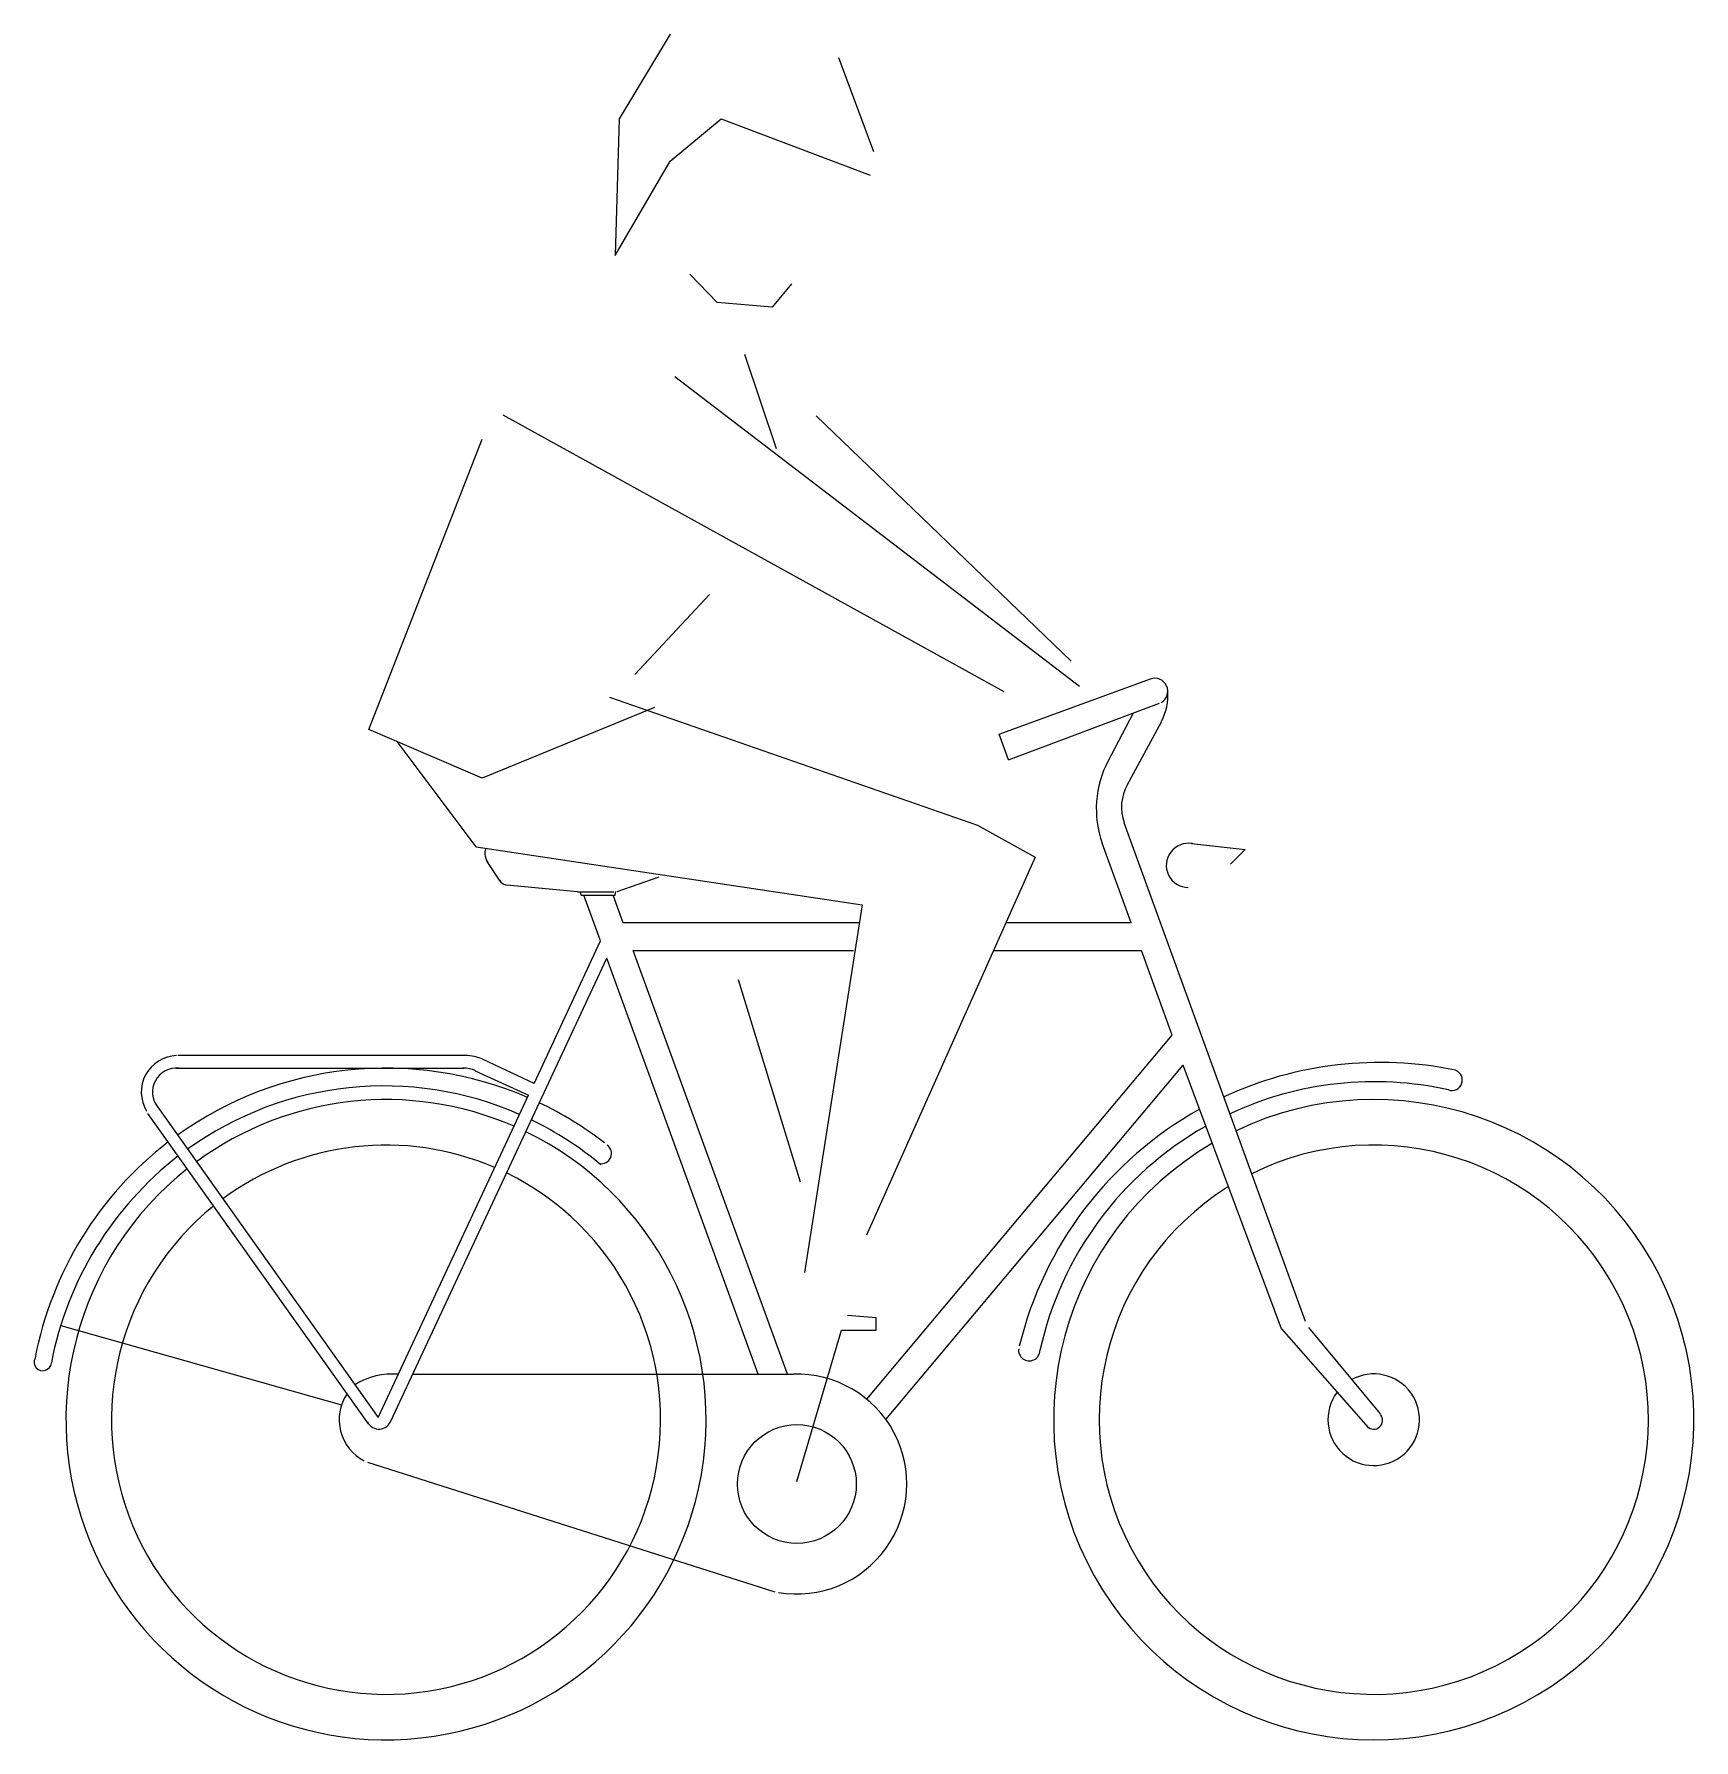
# Model space of a CAD drawing. Extents: x -790 to 950, y 2 to 1791.
import ezdxf

# ---------------------------------------------------------------- set-up
doc = ezdxf.new("R2010")
doc.units = 0
doc.header["$LTSCALE"] = 20
doc.layers.get('0').update_dxf_attribs({"linetype": 'CONTINUOUS'})

msp = doc.modelspace()

# ---------------------------------------------------------------- linework, layer by layer
at = {"color": 0}
for p, q in [((-123.2, 1790.6), (-176.6, 1701.8)), ((90.5, 1667.2), (53.5, 1765.9)), ((-176.6, 1701.8), (-180.7, 1558.6)), ((-123.2, 1657.4), (-69.7, 1701.8)), ((-69.7, 1701.8), (86.4, 1642.6)), ((-180.7, 1558.6), (-123.2, 1657.4)), ((-73.9, 1509.3), (-102.6, 1538.9)), ((4.2, 1529), (-16.3, 1504.3)), ((-16.3, 1504.3), (-73.9, 1509.3)), ((-45.1, 1455), (-12.2, 1356.3)), ((305.9, 1106.6), (-118.4, 1431.3)), ((226.9, 1101), (-298.3, 1391.3)), ((29.8, 1390.6), (297.4, 1133.4)), ((-439, 1061.6), (-320.4, 1366.1)), ((-160.2, 1119.3), (-82.1, 1203.2)), ((221.7, 1056.9), (380.5, 1114.6)), ((-186.8, 1095.4), (199, 961.4)), ((-139.6, 1084.8), (-320.4, 1010.7)), ((231.5, 1030), (389.9, 1089.2)), ((335.6, 1027.8), (362.5, 1079)), ((-320.4, 1010.7), (-439, 1061.6)), ((231.5, 1029.8), (221.7, 1056.9)), ((391.6, 1069.5), (355.7, 1002.9)), ((-326.6, 938.5), (-409.4, 1048.9)), ((199, 961.4), (259.4, 927.9)), ((543.1, 440.9), (352.8, 963.7)), ((-326.6, 938.5), (78.1, 877.7)), ((360.3, 858.9), (329.9, 942.5)), ((423.4, 942.1), (479.6, 935.9)), ((479.6, 935.9), (464.3, 920.6)), ((-301.4, 902.7), (-315, 923.1)), ((259.4, 927.9), (82.8, 531.6)), ((-220.4, 891.4), (-294.3, 898.5)), ((-178.9, 891.9), (-134.8, 907.2)), ((-220.4, 891.4), (-182.1, 891.4)), ((-218, 891.4), (-216.6, 888)), ((-216.6, 888), (-181, 888)), ((-196.2, 840), (-213.7, 888)), ((-172.5, 858.9), (-183, 888)), ((-181, 888), (-180, 891.7)), ((78.1, 877.7), (17.7, 492.5)), ((74.7, 858.9), (-172.5, 858.9)), ((360.3, 858.9), (229.1, 858.9)), ((-265.9, 690.6), (-196.2, 840)), ((-161.9, 830), (69.1, 830)), ((-0.2, 385.7), (-161.9, 830)), ((216.3, 830), (370.9, 830)), ((403.2, 741.1), (370.9, 830)), ((-416.3, 336), (-189.7, 822)), ((-30.9, 385.7), (-189.7, 822)), ((-52, 799.6), (13.1, 587.4)), ((83, 359.5), (403.2, 741.1)), ((-337.4, 719.9), (-639.4, 719.9)), ((-265.9, 690.6), (-319.4, 715.8)), ((-641.1, 706.5), (-339.5, 706.5)), ((-327.6, 703.9), (-271.6, 678.4)), ((102.8, 338.3), (414.6, 709.9)), ((517.9, 433.4), (414.6, 709.9)), ((-660.4, 665.7), (-429.2, 340.3)), ((-429.2, 340.3), (-271.6, 678.4)), ((-439.4, 333.9), (-670.7, 659.2)), ((92.7, 445), (62.8, 447.5)), ((-467.5, 353.5), (-761.8, 436.4)), ((9.5, 273.3), (56.4, 432.1)), ((56.4, 432.1), (92.7, 432.1)), ((92.7, 432.1), (92.7, 445)), ((517.9, 433.4), (608.8, 329.9)), ((546, 434.6), (621.2, 344.1)), ((-393.2, 385.8), (6, 385.8)), ((-440.7, 293.5), (-13.6, 157.8))]:
    msp.add_line(p, q, dxfattribs=at)
msp.add_circle((9.7, 270.7), 62.3, dxfattribs=at)
for centre, radius, start, end in [((385, 1101.8), 13.5, 298.6097, 111.5249), ((337.8, 1098), 60.9, 332.6722, 3.5875), ((430, 978.7), 106.4, 152.001, 199.8556), ((398, 980.1), 48, 150.3526, 199.6113), ((-299.3, 932.1), 18.1, 164.4622, 216.1696), ((420.2, 919.2), 23.2, 79.8107, 269.1696), ((-293.2, 908.5), 10.1, 207.3098, 270.4392), ((-639.4, 681.5), 38.3, 92.0124, 211.4408), ((-337.2, 679.2), 40.7, 63.7143, 91.0596), ((-640.9, 681.5), 25.1, 83.9401, 219.1053), ((-421.3, 332.2), 374.5, 66.6247, 125.6589), ((-339.2, 679.7), 26.9, 63.6335, 92.7607), ((621.2, 323.2), 389.4, 78.2908, 114.8791), ((696.4, 694.2), 10.9, 251.7678, 66.9286), ((-423.2, 334.3), 353.7, 66.3011, 125.6277), ((615.3, 333.2), 359.2, 77.4989, 114.9447), ((-421.1, 338.1), 335.6, 66.4142, 126.3019), ((-421.3, 332.2), 374.5, 52.2744, 64.552), ((621.2, 323.2), 389.4, 119.1407, 166.3181), ((614.5, 338.1), 335.6, 120.421, 115.4659), ((-423.2, 334.3), 353.7, 50.0049, 64.1071), ((615.3, 333.2), 359.2, 119.567, 167.5392), ((-421.3, 332.2), 374.5, 127.5175, 169.1812), ((-421.1, 338.1), 335.6, 128.3743, 64.1023), ((-421.1, 338.1), 287.9, 66.6474, 126.4524), ((-195.5, 617.2), 10.8, 260.337, 54.5529), ((614.5, 338.1), 287.9, 122.1739, 116.3758), ((-418.4, 330), 360, 127.7753, 169.1779), ((-421.1, 338.1), 287.9, 128.8658, 63.953), ((253.3, 411), 11.2, 172.0533, 358.34), ((-781, 398.5), 9.04, 153.7249, 354.444), ((-414.8, 313.8), 72.2, 84.6457, 122.5413), ((9.7, 270.7), 115.2, 260.2951, 91.8508), ((614.5, 338.1), 48, 143.2429, 119.5191), ((-421.5, 338.1), 48.7, 145.9584, 242.67), ((614.5, 337.5), 9.33, 223.5607, 39.6281), ((-428.5, 341.9), 13.6, 208.3878, 339.3659)]:
    msp.add_arc(centre, radius, start, end, dxfattribs=at)

doc.saveas('drawing.dxf')
